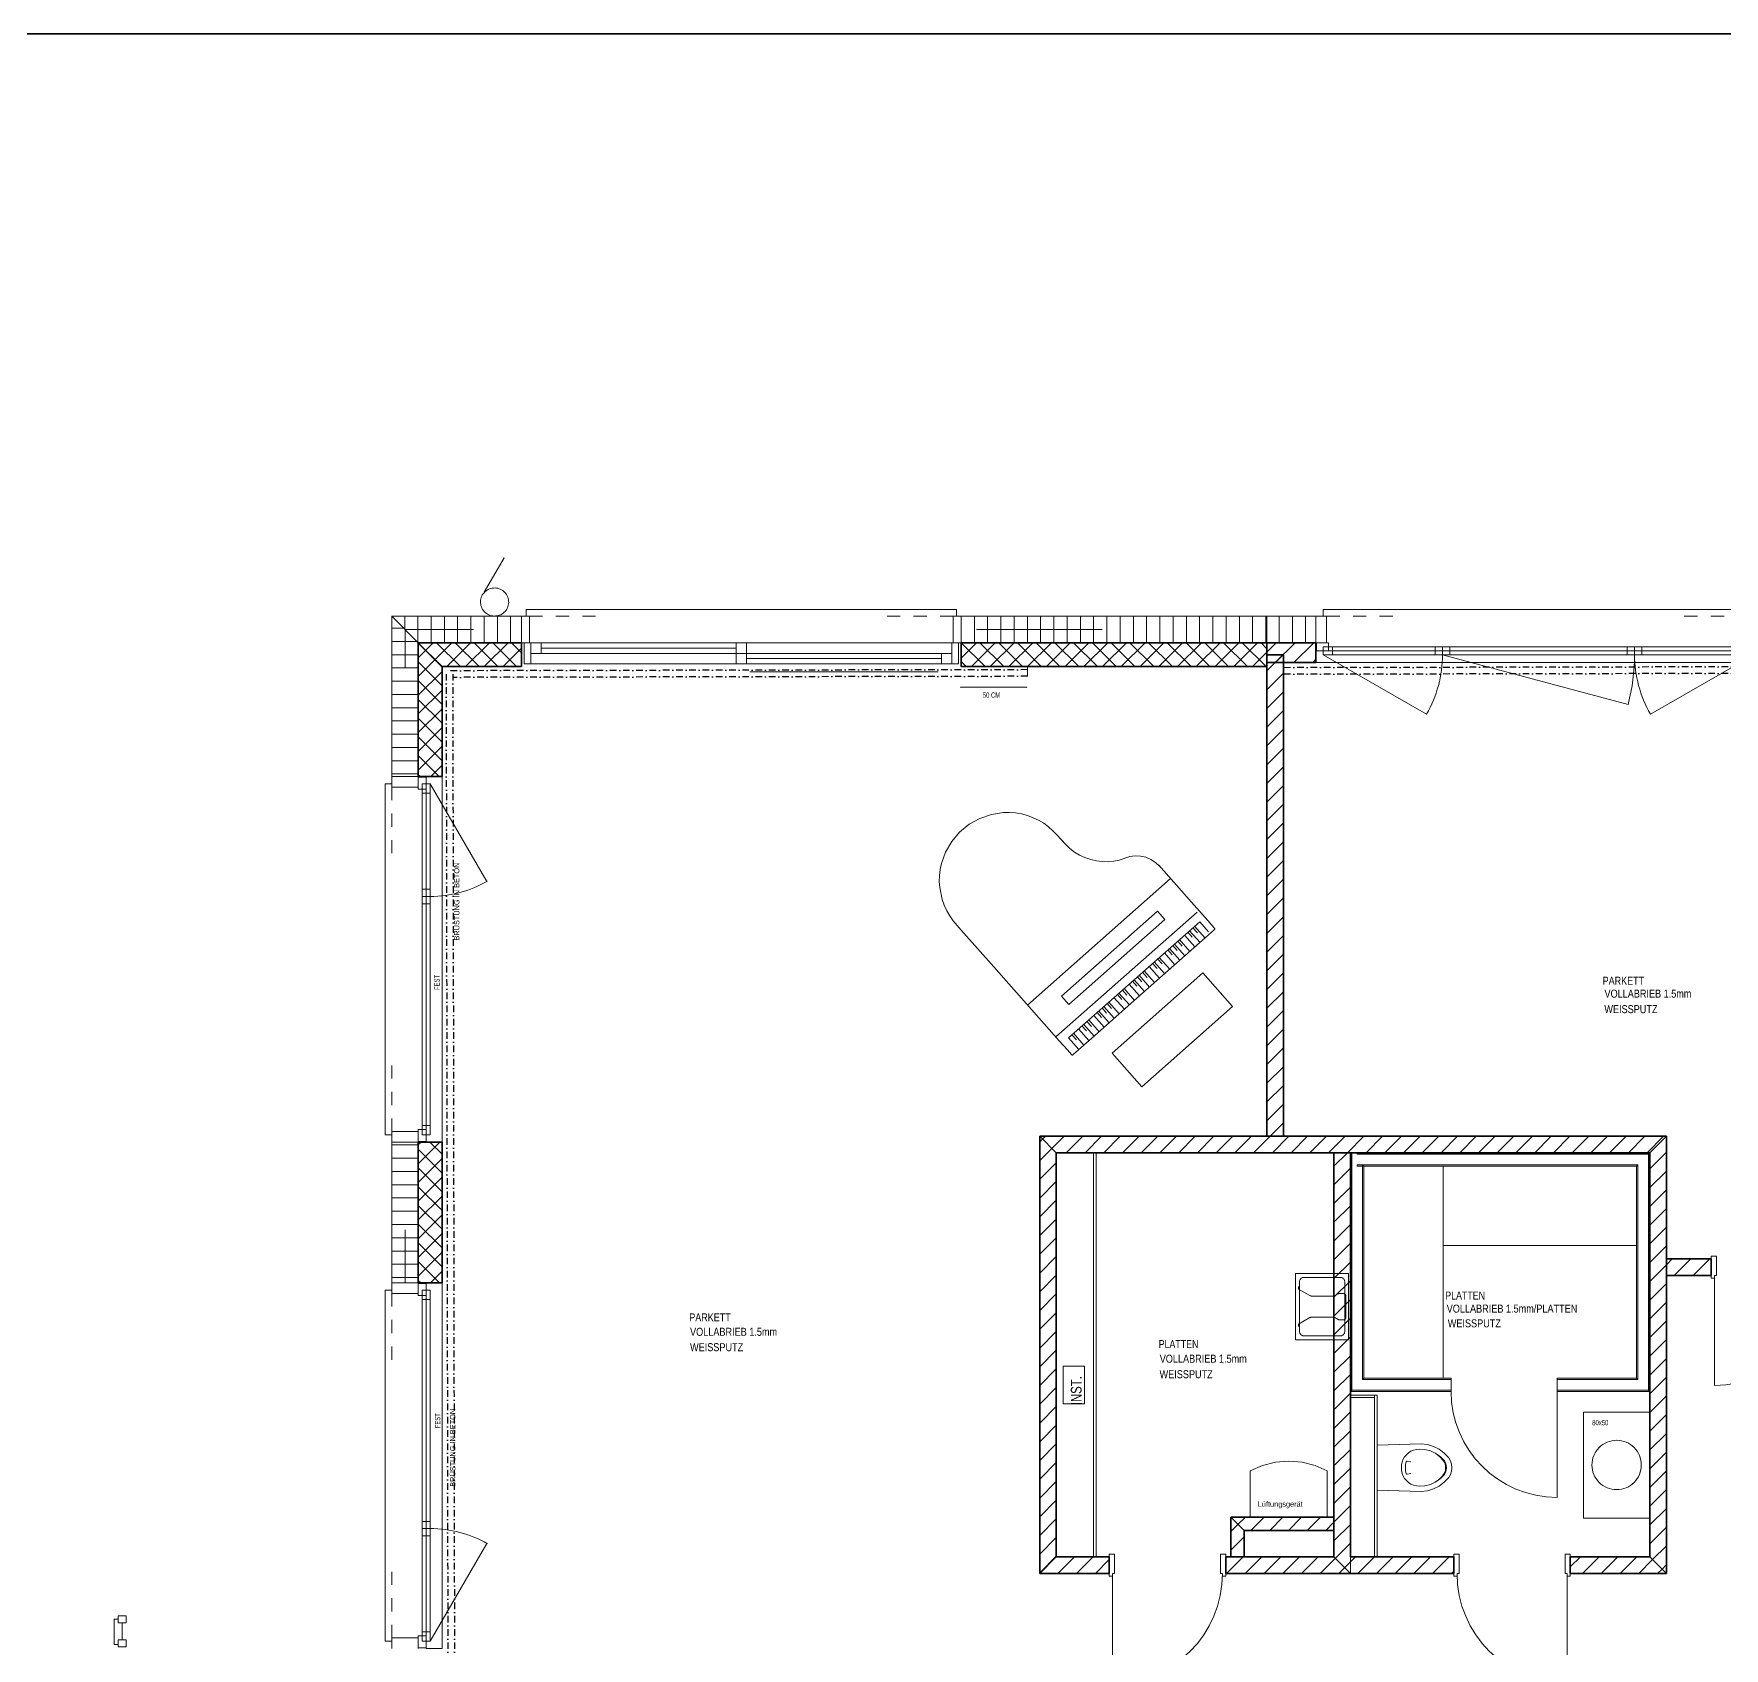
# Model space of a CAD drawing. Header units: millimetres. Extents: x -31387 to 11009, y -10752 to 13648.
# Drawn here: x -15540 to -2782, y 101 to 12283 of the extents above; entities that cross this region are included whole.
import ezdxf
from ezdxf.enums import TextEntityAlignment as Align

# ---------------------------------------------------------------- set-up
doc = ezdxf.new("R2010")
doc.units = ezdxf.units.MM
doc.header["$LTSCALE"] = 100
doc.linetypes.add('DASHDOT', pattern=[1, 0.5, -0.25, 0, -0.25])
for name, color, linetype in [('004 Leer - Architekt Sonstiges', 7, 'Continuous'), ('051 Leer - Reserve', 7, 'Continuous'), ('070 Leer - Reserve', 7, 'Continuous'), ('101 Leer - Reserve', 7, 'Continuous')]:
    doc.layers.add(name, color=color, linetype=linetype)
doc.styles.add('Arial', font='arial.ttf')
doc.styles.add('Arial Narrow', font='ARIALN.TTF')

msp = doc.modelspace()

# ---------------------------------------------------------------- linework, layer by layer
at = {"layer": '004 Leer - Architekt Sonstiges', "color": 7, "linetype": 'Continuous', "lineweight": 13}
for p, q in [((-12140, 8069), (-11989, 8330)), ((-12838, 7888), (-11860, 7888)), ((-12838, 6679), (-12838, 7888)), ((-12749, 7798), (-12838, 7798)), ((-12741, 7791), (-12741, 7888)), ((-12737, 7787), (-12221, 7788)), ((-12737, 7496), (-12737, 7787)), ((-12641, 7691), (-12641, 7888)), ((-12541, 7688), (-12541, 7888)), ((-12441, 7688), (-12441, 7888)), ((-12341, 7688), (-12341, 7888)), ((-12241, 7688), (-12241, 7888)), ((-12141, 7688), (-12141, 7888)), ((-12041, 7688), (-12041, 7888)), ((-11941, 7688), (-11941, 7888)), ((-11800, 7888), (-11700, 7888)), ((-11600, 7888), (-11500, 7888)), ((-11400, 7888), (-11300, 7888)), ((-9000, 7888), (-9100, 7888)), ((-8800, 7888), (-8900, 7888)), ((-8600, 7888), (-8700, 7888)), ((-8540, 7888), (-6233, 7888)), ((-8441, 7688), (-8441, 7888)), ((-8426, 7788), (-7477, 7788)), ((-8341, 7688), (-8341, 7888)), ((-8241, 7688), (-8241, 7888)), ((-8141, 7688), (-8141, 7888)), ((-8041, 7688), (-8041, 7888)), ((-7941, 7688), (-7941, 7888)), ((-7841, 7688), (-7841, 7888)), ((-7741, 7688), (-7741, 7888)), ((-7641, 7688), (-7641, 7888)), ((-7541, 7688), (-7541, 7888)), ((-7441, 7688), (-7441, 7888)), ((-7341, 7688), (-7341, 7888)), ((-7241, 7688), (-7241, 7888)), ((-7141, 7688), (-7141, 7888)), ((-7041, 7688), (-7041, 7888)), ((-6941, 7688), (-6941, 7888)), ((-6841, 7688), (-6841, 7888)), ((-6741, 7688), (-6741, 7888)), ((-6641, 7688), (-6641, 7888)), ((-6541, 7688), (-6541, 7888)), ((-6441, 7688), (-6441, 7888)), ((-6341, 7688), (-6341, 7888)), ((-6241, 7688), (-6241, 7888)), ((-6233, 7888), (-5863, 7888)), ((-6141, 7688), (-6141, 7888)), ((-6041, 7688), (-6041, 7888)), ((-5941, 7688), (-5941, 7888)), ((-5783, 7888), (-5683, 7888)), ((-5583, 7888), (-5483, 7888)), ((-5383, 7888), (-5283, 7888)), ((-2983, 7888), (-3083, 7888)), ((-2783, 7888), (-2883, 7888)), ((-12649, 7698), (-12838, 7698)), ((-12638, 7685), (-12458, 7505)), ((-12582, 7632), (-12526, 7688)), ((-12511, 7561), (-12384, 7688)), ((-12500, 7688), (-12320, 7508)), ((-12423, 7508), (-12243, 7688)), ((-12359, 7688), (-12179, 7508)), ((-12281, 7508), (-12101, 7688)), ((-12217, 7688), (-12037, 7508)), ((-12140, 7508), (-11960, 7688)), ((-12076, 7688), (-11896, 7508)), ((-11934, 7688), (-11860, 7613)), ((-11710, 7608), (-11710, 7688)), ((-10240, 7608), (-10240, 7688)), ((-8540, 7572), (-8424, 7688)), ((-8540, 7687), (-8360, 7508)), ((-8463, 7508), (-8283, 7688)), ((-8399, 7688), (-8219, 7508)), ((-8321, 7508), (-8141, 7688)), ((-8257, 7688), (-8077, 7508)), ((-8180, 7508), (-8000, 7688)), ((-8116, 7688), (-7936, 7508)), ((-8039, 7508), (-7859, 7688)), ((-7975, 7688), (-7795, 7508)), ((-7897, 7508), (-7717, 7688)), ((-7833, 7688), (-7653, 7508)), ((-7756, 7508), (-7576, 7688)), ((-7692, 7688), (-7512, 7508)), ((-7614, 7508), (-7434, 7688)), ((-7550, 7688), (-7370, 7508)), ((-7473, 7508), (-7293, 7688)), ((-7409, 7688), (-7229, 7508)), ((-7332, 7508), (-7152, 7688)), ((-7267, 7688), (-7087, 7508)), ((-7190, 7508), (-7010, 7688)), ((-7126, 7688), (-6946, 7508)), ((-7049, 7508), (-6869, 7688)), ((-6985, 7688), (-6805, 7508)), ((-6907, 7508), (-6727, 7688)), ((-6843, 7688), (-6663, 7508)), ((-6766, 7508), (-6586, 7688)), ((-6702, 7688), (-6522, 7508)), ((-6624, 7508), (-6444, 7688)), ((-6560, 7688), (-6380, 7508)), ((-6483, 7508), (-6303, 7688)), ((-6419, 7688), (-6239, 7508)), ((-6277, 7688), (-6233, 7643)), ((-6233, 7617), (-6162, 7688)), ((-6170, 7538), (-6020, 7688)), ((-6029, 7538), (-5879, 7688)), ((-5738, 7658), (-5738, 7598)), ((-4963, 7598), (-4963, 7658)), ((-4908, 7598), (-4908, 7658)), ((-4853, 7598), (-4853, 7658)), ((-3513, 7598), (-3513, 7658)), ((-3458, 7598), (-3458, 7658)), ((-3403, 7598), (-3403, 7658)), ((-12638, 7598), (-12838, 7598)), ((-12638, 7575), (-12582, 7632)), ((-12638, 7434), (-12511, 7561)), ((-12638, 7543), (-12458, 7363)), ((-11998, 7508), (-11860, 7647)), ((-11710, 7648), (-10240, 7648)), ((-10160, 7528), (-10160, 7608)), ((-10160, 7568), (-8690, 7568)), ((-8690, 7528), (-8690, 7608)), ((-8540, 7546), (-8502, 7508)), ((-6342, 7508), (-6233, 7617)), ((-6233, 7475), (-6110, 7598)), ((-6233, 3964), (-6233, 7598)), ((-6233, 7538), (-5863, 7538)), ((-6108, 3964), (-6108, 7598)), ((-5887, 7538), (-5863, 7563)), ((-5738, 7628), (-4963, 7628)), ((-4853, 7628), (-3513, 7628)), ((-3403, 7628), (-2628, 7628)), ((-12638, 7498), (-12838, 7498)), ((-12638, 7292), (-12458, 7472)), ((-12638, 7402), (-12458, 7222)), ((-12458, 7508), (-11860, 7508)), ((-12458, 6679), (-12458, 7508)), ((-10135, 7468), (-8715, 7468)), ((-10134, 7468), (-10135, 7468)), ((-10135, 7468), (-10134, 7468)), ((-10134, 7468), (-10134, 7468)), ((-10134, 7468), (-10134, 7468)), ((-8540, 7508), (-6233, 7508)), ((-8040, 7508), (-8040, 7434)), ((-6233, 7334), (-6108, 7459)), ((-12638, 7398), (-12838, 7398)), ((-12638, 7298), (-12838, 7298)), ((-12638, 7151), (-12458, 7331)), ((-8545, 7352), (-8045, 7352)), ((-6233, 7192), (-6108, 7317)), ((-12638, 7198), (-12838, 7198)), ((-12638, 7260), (-12458, 7080)), ((-12638, 7010), (-12458, 7190)), ((-6233, 7051), (-6108, 7176)), ((-12638, 7098), (-12838, 7098)), ((-12638, 7119), (-12458, 6939)), ((-12638, 6868), (-12458, 7048)), ((-6233, 6910), (-6108, 7035)), ((-12638, 6998), (-12838, 6998)), ((-12638, 6898), (-12838, 6898)), ((-12638, 6977), (-12458, 6797)), ((-12638, 6727), (-12458, 6907)), ((-6233, 6768), (-6108, 6893)), ((-12638, 6798), (-12838, 6798)), ((-12638, 6836), (-12481, 6679)), ((-12544, 6679), (-12458, 6765)), ((-12638, 6698), (-12838, 6698)), ((-12638, 6695), (-12623, 6679)), ((-6233, 6627), (-6108, 6752)), ((-12838, 6599), (-12838, 6499)), ((-12608, 6554), (-12548, 6554)), ((-12578, 5829), (-12578, 6554)), ((-6233, 6485), (-6108, 6610)), ((-12838, 6399), (-12838, 6299)), ((-6233, 6344), (-6108, 6469)), ((-6233, 6203), (-6108, 6328)), ((-12838, 6199), (-12838, 6099)), ((-6233, 6061), (-6108, 6186)), ((-6233, 5920), (-6108, 6045)), ((-8039, 4954), (-6960, 5908)), ((-6233, 5778), (-6108, 5903)), ((-12548, 5829), (-12608, 5829)), ((-12548, 5774), (-12608, 5774)), ((-6233, 5637), (-6108, 5762)), ((-12548, 5719), (-12608, 5719)), ((-12578, 4044), (-12578, 5719)), ((-7826, 4713), (-6760, 5656)), ((-6233, 5495), (-6108, 5620)), ((-6829, 5504), (-6796, 5466)), ((-6738, 5427), (-6817, 5515)), ((-6791, 5538), (-6758, 5500)), ((-6700, 5460), (-6779, 5549)), ((-6982, 5370), (-6948, 5332)), ((-6890, 5292), (-6969, 5381)), ((-6943, 5403), (-6910, 5365)), ((-6852, 5326), (-6931, 5414)), ((-6905, 5437), (-6872, 5399)), ((-6814, 5359), (-6893, 5448)), ((-6776, 5393), (-6855, 5482)), ((-6233, 5354), (-6108, 5479)), ((-7043, 5157), (-7121, 5246)), ((-7096, 5268), (-7062, 5230)), ((-7005, 5191), (-7083, 5280)), ((-7058, 5302), (-7024, 5264)), ((-6967, 5225), (-7045, 5313)), ((-6929, 5258), (-7007, 5347)), ((-6233, 5213), (-6108, 5338)), ((-7195, 5023), (-7273, 5111)), ((-7248, 5134), (-7214, 5096)), ((-7157, 5056), (-7235, 5145)), ((-7210, 5167), (-7176, 5129)), ((-7119, 5090), (-7197, 5179)), ((-7172, 5201), (-7138, 5163)), ((-7081, 5124), (-7159, 5212)), ((-6233, 5071), (-6108, 5196)), ((-7347, 4888), (-7426, 4977)), ((-7309, 4922), (-7388, 5010)), ((-7362, 5033), (-7329, 4995)), ((-7271, 4955), (-7350, 5044)), ((-7324, 5066), (-7291, 5028)), ((-7233, 4989), (-7311, 5078)), ((-6233, 4930), (-6108, 5055)), ((-7461, 4787), (-7540, 4876)), ((-7514, 4898), (-7481, 4860)), ((-7423, 4821), (-7502, 4909)), ((-7476, 4932), (-7443, 4894)), ((-7385, 4854), (-7464, 4943)), ((-7438, 4965), (-7405, 4927)), ((-6233, 4788), (-6108, 4913)), ((-7705, 4730), (-7671, 4692)), ((-7692, 4741), (-7614, 4652)), ((-7576, 4686), (-7654, 4775)), ((-7629, 4797), (-7595, 4759)), ((-7538, 4720), (-7616, 4808)), ((-7591, 4831), (-7557, 4793)), ((-7499, 4753), (-7578, 4842)), ((-6233, 4647), (-6108, 4772)), ((-6233, 4505), (-6108, 4630)), ((-12838, 4399), (-12838, 4499)), ((-6233, 4364), (-6108, 4489)), ((-6233, 4223), (-6108, 4348)), ((-12838, 4199), (-12838, 4299)), ((-12838, 3999), (-12838, 4099)), ((-6233, 4081), (-6108, 4206)), ((-12608, 4044), (-12548, 4044)), ((-7948, 3964), (-7948, 665)), ((-7948, 3964), (-6233, 3964)), ((-7927, 3943), (-7905, 3964)), ((-7856, 3872), (-7764, 3964)), ((-7748, 3839), (-7623, 3964)), ((-7606, 3839), (-7481, 3964)), ((-7465, 3839), (-7340, 3964)), ((-7323, 3839), (-7198, 3964)), ((-7182, 3839), (-7057, 3964)), ((-7041, 3839), (-6916, 3964)), ((-6899, 3839), (-6774, 3964)), ((-6758, 3839), (-6633, 3964)), ((-6616, 3839), (-6491, 3964)), ((-6475, 3839), (-6350, 3964)), ((-6333, 3839), (-6208, 3964)), ((-6208, 3964), (-6108, 4065)), ((-6192, 3839), (-6067, 3964)), ((-6108, 3964), (-3218, 3964)), ((-6051, 3839), (-5926, 3964)), ((-5909, 3839), (-5784, 3964)), ((-5768, 3839), (-5643, 3964)), ((-5626, 3839), (-5501, 3964)), ((-5485, 3839), (-5360, 3964)), ((-5343, 3839), (-5218, 3964)), ((-5202, 3839), (-5077, 3964)), ((-5061, 3839), (-4936, 3964)), ((-4919, 3839), (-4794, 3964)), ((-4778, 3839), (-4653, 3964)), ((-4636, 3839), (-4511, 3964)), ((-4495, 3839), (-4370, 3964)), ((-4354, 3839), (-4229, 3964)), ((-4212, 3839), (-4087, 3964)), ((-4071, 3839), (-3946, 3964)), ((-3929, 3839), (-3804, 3964)), ((-3788, 3839), (-3663, 3964)), ((-3646, 3839), (-3521, 3964)), ((-3505, 3839), (-3380, 3964)), ((-3364, 3839), (-3239, 3964)), ((-3218, 3964), (-3218, 3039)), ((-12838, 2858), (-12838, 3919)), ((-12638, 3898), (-12838, 3898)), ((-12638, 3898), (-12617, 3919)), ((-12638, 3757), (-12476, 3919)), ((-12638, 3866), (-12458, 3686)), ((-12550, 3919), (-12458, 3828)), ((-12458, 2858), (-12458, 3919)), ((-7948, 3921), (-7927, 3943)), ((-7948, 3780), (-7856, 3872)), ((-7823, 3839), (-7823, 790)), ((-7823, 3839), (-5727, 3839)), ((-7543, 790), (-7543, 3839)), ((-7523, 3839), (-7543, 3839)), ((-7543, 790), (-7543, 3839)), ((-7523, 790), (-7523, 3839)), ((-7523, 790), (-7523, 3839)), ((-5727, 3739), (-5626, 3839)), ((-5727, 3839), (-5727, 1090)), ((-5602, 3839), (-5602, 2039)), ((-5602, 3839), (-5602, 2039)), ((-5602, 3839), (-5602, 790)), ((-5602, 3839), (-3343, 3839)), ((-5592, 3829), (-5592, 2049)), ((-5592, 3829), (-5592, 2049)), ((-3343, 3839), (-5552, 3839)), ((-3343, 3839), (-5552, 3839)), ((-3353, 3829), (-5552, 3829)), ((-3353, 3829), (-5552, 3829)), ((-3353, 3829), (-3353, 2049)), ((-3343, 3718), (-3218, 3843)), ((-3343, 3839), (-3343, 790)), ((-3343, 3839), (-3343, 2039)), ((-3343, 3839), (-3343, 2039)), ((-12638, 3798), (-12838, 3798)), ((-12638, 3616), (-12458, 3796)), ((-12638, 3725), (-12458, 3545)), ((-7948, 3639), (-7823, 3764)), ((-5727, 3597), (-5602, 3722)), ((-3433, 3749), (-5552, 3749)), ((-3443, 3739), (-5552, 3739)), ((-3443, 3739), (-5552, 3739)), ((-5512, 3749), (-5512, 2129)), ((-5502, 3739), (-5502, 2139)), ((-5502, 3739), (-5502, 2139)), ((-3443, 3739), (-3443, 2139)), ((-3443, 3739), (-3443, 2139)), ((-3433, 3749), (-3433, 2129)), ((-3433, 3749), (-3433, 2129)), ((-3343, 3576), (-3218, 3701)), ((-12638, 3698), (-12838, 3698)), ((-12638, 3598), (-12838, 3598)), ((-12638, 3474), (-12458, 3654)), ((-12638, 3583), (-12458, 3403)), ((-7948, 3497), (-7823, 3622)), ((-5727, 3456), (-5602, 3581)), ((-12638, 3498), (-12838, 3498)), ((-12638, 3333), (-12458, 3513)), ((-7948, 3356), (-7823, 3481)), ((-3343, 3435), (-3218, 3560)), ((-12638, 3398), (-12838, 3398)), ((-12638, 3442), (-12458, 3262)), ((-12638, 3191), (-12458, 3371)), ((-7948, 3214), (-7823, 3339)), ((-5727, 3315), (-5602, 3440)), ((-3343, 3294), (-3218, 3419)), ((-12638, 3298), (-12838, 3298)), ((-12638, 3198), (-12838, 3198)), ((-12738, 2858), (-12738, 3258)), ((-12638, 3301), (-12458, 3121)), ((-12638, 3050), (-12458, 3230)), ((-7948, 3073), (-7823, 3198)), ((-5727, 3173), (-5602, 3298)), ((-3343, 3152), (-3218, 3277)), ((-12638, 3098), (-12838, 3098)), ((-12638, 3159), (-12458, 2979)), ((-12638, 2908), (-12458, 3088)), ((-5727, 3032), (-5602, 3157)), ((-3343, 3011), (-3218, 3136)), ((-12638, 2998), (-12838, 2998)), ((-12638, 3018), (-12479, 2858)), ((-12547, 2858), (-12458, 2947)), ((-7948, 2932), (-7823, 3057)), ((-5727, 2890), (-5602, 3015)), ((-3343, 2869), (-3218, 2994)), ((-3218, 2994), (-3174, 3039)), ((-3218, 3039), (-2880, 3039)), ((-3158, 2914), (-3033, 3039)), ((-3016, 2914), (-2891, 3039)), ((-12638, 2898), (-12838, 2898)), ((-12638, 2876), (-12620, 2858)), ((-7948, 2790), (-7823, 2915)), ((-5727, 2749), (-5602, 2874)), ((-3343, 2728), (-3218, 2853)), ((-3218, 2914), (-3218, 665)), ((-3218, 2914), (-2880, 2914)), ((-2855, 2914), (-2855, 2084)), ((-12838, 2778), (-12838, 2678)), ((-12608, 2733), (-12548, 2733)), ((-12578, 1058), (-12578, 2733)), ((-7948, 2649), (-7823, 2774)), ((-5727, 2607), (-5602, 2732)), ((-3343, 2587), (-3218, 2712)), ((-12838, 2578), (-12838, 2478)), ((-7948, 2507), (-7823, 2632)), ((-5727, 2466), (-5602, 2591)), ((-3343, 2445), (-3218, 2570)), ((-7948, 2366), (-7823, 2491)), ((-5727, 2325), (-5602, 2450)), ((-3343, 2304), (-3218, 2429)), ((-12838, 2378), (-12838, 2278)), ((-7948, 2224), (-7823, 2349)), ((-5727, 2183), (-5602, 2308)), ((-7948, 2083), (-7823, 2208)), ((-3343, 2162), (-3218, 2287)), ((-7948, 1942), (-7823, 2067)), ((-5727, 2042), (-5602, 2167)), ((-5592, 2049), (-4843, 2049)), ((-5592, 2049), (-4843, 2049)), ((-5512, 2129), (-4843, 2129)), ((-5502, 2139), (-4843, 2139)), ((-5502, 2139), (-4843, 2139)), ((-4843, 2129), (-4843, 2139)), ((-4843, 2049), (-4843, 2129)), ((-4843, 2039), (-4843, 2049)), ((-4043, 2139), (-3443, 2139)), ((-4043, 2139), (-3443, 2139)), ((-4043, 2129), (-4043, 2139)), ((-4043, 2129), (-3433, 2129)), ((-4043, 2049), (-4043, 2129)), ((-4043, 2049), (-3353, 2049)), ((-4043, 2049), (-3353, 2049)), ((-4043, 2039), (-4043, 2049)), ((-3343, 2021), (-3218, 2146)), ((-7948, 1800), (-7823, 1925)), ((-5727, 1900), (-5602, 2025)), ((-5602, 2039), (-4843, 2039)), ((-5602, 2039), (-4843, 2039)), ((-4043, 2039), (-3343, 2039)), ((-4043, 2039), (-3343, 2039)), ((-4043, 2039), (-4043, 1239)), ((-3343, 1879), (-3218, 2004)), ((-5727, 1759), (-5602, 1884)), ((-3343, 1738), (-3218, 1863)), ((-7948, 1659), (-7823, 1784)), ((-5727, 1617), (-5602, 1742)), ((-3343, 1597), (-3218, 1722)), ((-7948, 1517), (-7823, 1642)), ((-5727, 1476), (-5602, 1601)), ((-3343, 1455), (-3218, 1580)), ((-7948, 1376), (-7823, 1501)), ((-5727, 1335), (-5602, 1460)), ((-3343, 1314), (-3218, 1439)), ((-7948, 1234), (-7823, 1359)), ((-5727, 1193), (-5602, 1318)), ((-3343, 1172), (-3218, 1297)), ((-7948, 1093), (-7823, 1218)), ((-5727, 1052), (-5602, 1177)), ((-3343, 1031), (-3218, 1156)), ((-12548, 1058), (-12608, 1058)), ((-7948, 952), (-7823, 1077)), ((-6505, 790), (-6505, 1090)), ((-6505, 1090), (-5727, 1090)), ((-6505, 981), (-6450, 1036)), ((-6450, 1036), (-6395, 1090)), ((-6354, 990), (-6254, 1090)), ((-6212, 990), (-6112, 1090)), ((-6071, 990), (-5971, 1090)), ((-5929, 990), (-5829, 1090)), ((-5788, 990), (-5727, 1052)), ((-5727, 910), (-5602, 1035)), ((-12548, 1003), (-12608, 1003)), ((-12548, 948), (-12608, 948)), ((-12578, 223), (-12578, 948)), ((-7948, 810), (-7823, 935)), ((-6505, 840), (-6405, 940)), ((-6405, 790), (-6405, 990)), ((-6405, 990), (-5727, 990)), ((-5727, 990), (-5727, 790)), ((-5716, 780), (-5602, 894)), ((-3343, 889), (-3218, 1014)), ((-7948, 669), (-7823, 794)), ((-7823, 790), (-7423, 790)), ((-7810, 665), (-7685, 790)), ((-7669, 665), (-7544, 790)), ((-7523, 790), (-7543, 790)), ((-7527, 665), (-7423, 769)), ((-6543, 790), (-5727, 790)), ((-6537, 665), (-6412, 790)), ((-6412, 790), (-6405, 798)), ((-6396, 665), (-6271, 790)), ((-6254, 665), (-6129, 790)), ((-6113, 665), (-5988, 790)), ((-5972, 665), (-5847, 790)), ((-5830, 665), (-5716, 780)), ((-5602, 752), (-5564, 790)), ((-5602, 790), (-4823, 790)), ((-5547, 665), (-5422, 790)), ((-5406, 665), (-5281, 790)), ((-5265, 665), (-5140, 790)), ((-5123, 665), (-4998, 790)), ((-4982, 665), (-4857, 790)), ((-3943, 714), (-3867, 790)), ((-3943, 790), (-3343, 790)), ((-3850, 665), (-3725, 790)), ((-3709, 665), (-3584, 790)), ((-3567, 665), (-3442, 790)), ((-3426, 665), (-3322, 769)), ((-3322, 769), (-3218, 873)), ((-12838, 578), (-12838, 678)), ((-7948, 665), (-7423, 665)), ((-7398, 665), (-7398, -165)), ((-6543, 665), (-5602, 665)), ((-5689, 665), (-5645, 709)), ((-5645, 709), (-5602, 752)), ((-5602, 665), (-4823, 665)), ((-4840, 665), (-4823, 682)), ((-3968, 665), (-3968, -165)), ((-3943, 665), (-3218, 665)), ((-3285, 665), (-3251, 698)), ((-3251, 698), (-3218, 732)), ((-12838, 378), (-12838, 478)), ((-12838, 178), (-12838, 278)), ((-12608, 223), (-12548, 223))]:
    msp.add_line(p, q, dxfattribs=at)
at = {"layer": '004 Leer - Architekt Sonstiges', "color": 18, "linetype": 'Continuous', "lineweight": 13, "true_color": 0x000000}
for p, q in [((-12838, 7888), (-12638, 7688)), ((-11860, 7888), (-12838, 7888)), ((-12638, 7688), (-12838, 7888)), ((-12838, 7888), (-12838, 6679)), ((-11860, 7688), (-11860, 7888)), ((-11860, 7888), (-11800, 7888)), ((-11860, 7688), (-11860, 7888)), ((-11800, 7888), (-11800, 7688)), ((-8540, 7888), (-8600, 7888)), ((-8600, 7888), (-8600, 7688)), ((-8540, 7888), (-8540, 7688)), ((-6233, 7888), (-8540, 7888)), ((-8540, 7688), (-8540, 7888)), ((-6233, 7688), (-6233, 7888)), ((-6233, 7888), (-6233, 7688)), ((-5863, 7888), (-6233, 7888)), ((-5863, 7688), (-5863, 7888)), ((-5863, 7888), (-5783, 7888)), ((-5863, 7688), (-5863, 7888)), ((-5783, 7888), (-5783, 7688)), ((-12638, 7688), (-11860, 7688)), ((-12638, 7688), (-12458, 7508)), ((-11860, 7688), (-12638, 7688)), ((-12638, 6679), (-12638, 7688)), ((-12458, 7508), (-12638, 7688)), ((-12638, 7688), (-12638, 6679)), ((-11860, 7508), (-11860, 7688)), ((-11800, 7688), (-11860, 7688)), ((-11840, 7688), (-8560, 7688)), ((-11840, 7528), (-11840, 7688)), ((-11840, 7688), (-11790, 7688)), ((-11840, 7528), (-11840, 7688)), ((-11790, 7688), (-11790, 7528)), ((-10160, 7688), (-11790, 7688)), ((-11790, 7688), (-11790, 7608)), ((-10160, 7608), (-10160, 7688)), ((-8610, 7528), (-8610, 7688)), ((-8610, 7688), (-8560, 7688)), ((-8600, 7688), (-8540, 7688)), ((-8560, 7688), (-8560, 7528)), ((-8560, 7688), (-8560, 7528)), ((-8540, 7688), (-6233, 7688)), ((-8540, 7688), (-8540, 7508)), ((-6233, 7688), (-8540, 7688)), ((-6233, 7508), (-6233, 7688)), ((-6233, 7688), (-5863, 7688)), ((-6233, 7688), (-6233, 7538)), ((-5863, 7688), (-6233, 7688)), ((-5863, 7538), (-5863, 7688)), ((-5783, 7688), (-5863, 7688)), ((-5858, 7688), (-5768, 7688)), ((-5858, 7628), (-5858, 7688)), ((-5808, 7658), (-2558, 7658)), ((-5808, 7598), (-5808, 7658)), ((-5768, 7688), (-5768, 7628)), ((-8560, 7528), (-11840, 7528)), ((-11790, 7528), (-11840, 7528)), ((-11790, 7608), (-10160, 7608)), ((-8610, 7608), (-10240, 7608)), ((-10240, 7608), (-10240, 7528)), ((-10240, 7528), (-8610, 7528)), ((-8610, 7528), (-8610, 7608)), ((-8560, 7528), (-8610, 7528)), ((-6108, 7598), (-6233, 7598)), ((-6233, 7598), (-6233, 3964)), ((-6233, 7538), (-5863, 7538)), ((-6108, 3964), (-6108, 7598)), ((-5863, 7628), (-5863, 7538)), ((-2503, 7628), (-5863, 7628)), ((-5863, 7538), (-2503, 7538)), ((-5768, 7628), (-5858, 7628)), ((-2558, 7598), (-5808, 7598)), ((-12458, 7508), (-11860, 7508)), ((-12458, 6679), (-12458, 7508)), ((-8540, 7508), (-6233, 7508)), ((-12838, 6679), (-12638, 6679)), ((-12838, 6679), (-12838, 6599)), ((-12638, 6679), (-12838, 6679)), ((-12638, 6679), (-12458, 6679)), ((-12638, 6599), (-12638, 6679)), ((-12638, 6674), (-12638, 6584)), ((-12578, 6674), (-12638, 6674)), ((-12458, 6679), (-12578, 6679)), ((-12578, 6679), (-12578, 3919)), ((-12578, 6584), (-12578, 6674)), ((-12458, 3919), (-12458, 6679)), ((-12838, 6599), (-12638, 6599)), ((-12638, 6584), (-12578, 6584)), ((-12608, 3974), (-12608, 6624)), ((-12608, 6624), (-12548, 6624)), ((-12548, 6624), (-12548, 3974)), ((-7783, 5022), (-7059, 5662)), ((-7059, 5662), (-7003, 5599)), ((-7003, 5599), (-7727, 4959)), ((-7402, 4592), (-6716, 5198)), ((-6716, 5198), (-6492, 4944)), ((-7727, 4959), (-7783, 5022)), ((-6492, 4944), (-7178, 4338)), ((-7178, 4338), (-7402, 4592)), ((-12838, 3919), (-12838, 3999)), ((-12838, 3999), (-12638, 3999)), ((-12638, 3924), (-12638, 4014)), ((-12638, 4014), (-12578, 4014)), ((-12638, 3999), (-12638, 3919)), ((-12548, 3974), (-12608, 3974)), ((-12578, 4014), (-12578, 3924)), ((-7823, 3839), (-7948, 3964)), ((-7948, 3964), (-7948, 665)), ((-7948, 3964), (-7823, 3839)), ((-3218, 3964), (-7948, 3964)), ((-6233, 3964), (-6108, 3964)), ((-3218, 3964), (-3343, 3839)), ((-3343, 3839), (-3218, 3964)), ((-3218, 665), (-3218, 3964)), ((-12638, 3919), (-12838, 3919)), ((-12838, 3919), (-12838, 2858)), ((-12638, 3919), (-12838, 3919)), ((-12578, 3924), (-12638, 3924)), ((-12638, 2858), (-12638, 3919)), ((-12458, 3919), (-12638, 3919)), ((-12638, 3919), (-12638, 2858)), ((-12578, 3919), (-12458, 3919)), ((-12458, 2858), (-12458, 3919)), ((-7823, 790), (-7823, 3839)), ((-7823, 3839), (-3343, 3839)), ((-5602, 3839), (-5727, 3839)), ((-5727, 3839), (-5727, 790)), ((-5592, 3829), (-5602, 3839)), ((-5602, 3839), (-5602, 2039)), ((-5602, 665), (-5602, 3839)), ((-5592, 2049), (-5592, 3829)), ((-3343, 3839), (-5552, 3839)), ((-5552, 3839), (-5552, 3829)), ((-5552, 3829), (-3353, 3829)), ((-3353, 3829), (-3343, 3839)), ((-3343, 3839), (-3353, 3829)), ((-3353, 3829), (-3353, 2049)), ((-3343, 3839), (-3343, 790)), ((-3343, 2039), (-3343, 3839)), ((-3433, 3749), (-5552, 3749)), ((-5552, 3749), (-5552, 3739)), ((-5552, 3739), (-3443, 3739)), ((-5502, 3739), (-5512, 3749)), ((-5512, 3749), (-5512, 2129)), ((-5502, 2139), (-5502, 3739)), ((-3443, 3739), (-3433, 3749)), ((-3433, 3749), (-3443, 3739)), ((-3443, 3739), (-3443, 2139)), ((-3433, 2129), (-3433, 3749)), ((-3218, 3039), (-3218, 2914)), ((-2880, 3039), (-3218, 3039)), ((-2880, 2914), (-2880, 3039)), ((-12838, 2858), (-12638, 2858)), ((-12838, 2858), (-12838, 2778)), ((-12638, 2858), (-12838, 2858)), ((-12638, 2858), (-12458, 2858)), ((-12638, 2778), (-12638, 2858)), ((-12638, 2853), (-12638, 2763)), ((-12578, 2853), (-12638, 2853)), ((-12458, 2858), (-12578, 2858)), ((-12578, 2858), (-12578, 98)), ((-12578, 2763), (-12578, 2853)), ((-12458, 98), (-12458, 2858)), ((-6016, 2928), (-6016, 2428)), ((-5616, 2928), (-6016, 2928)), ((-5616, 2428), (-5616, 2928)), ((-3218, 2914), (-2880, 2914)), ((-12838, 2778), (-12638, 2778)), ((-12638, 2763), (-12578, 2763)), ((-12608, 153), (-12608, 2803)), ((-12608, 2803), (-12548, 2803)), ((-12548, 2803), (-12548, 153)), ((-6016, 2428), (-5616, 2428)), ((-5602, 2039), (-5592, 2049)), ((-5592, 2049), (-5602, 2039)), ((-4843, 2049), (-5592, 2049)), ((-5512, 2129), (-5502, 2139)), ((-5502, 2139), (-5512, 2129)), ((-5512, 2129), (-4843, 2129)), ((-4843, 2139), (-5502, 2139)), ((-4843, 2129), (-4843, 2139)), ((-4843, 2039), (-4843, 2049)), ((-4043, 2139), (-4043, 2129)), ((-3443, 2139), (-4043, 2139)), ((-4043, 2129), (-3433, 2129)), ((-4043, 2049), (-4043, 2039)), ((-3353, 2049), (-4043, 2049)), ((-3433, 2129), (-3443, 2139)), ((-3443, 2139), (-3433, 2129)), ((-3343, 2039), (-3353, 2049)), ((-3353, 2049), (-3343, 2039)), ((-5602, 2039), (-4843, 2039)), ((-4043, 2039), (-3343, 2039)), ((-6405, 990), (-6505, 1090)), ((-6505, 1090), (-6505, 790)), ((-6505, 1090), (-6405, 990)), ((-5727, 1090), (-6505, 1090)), ((-5727, 990), (-5727, 1090)), ((-6405, 790), (-6405, 990)), ((-6405, 990), (-5727, 990)), ((-7823, 790), (-7948, 665)), ((-7948, 665), (-7823, 790)), ((-7423, 790), (-7823, 790)), ((-7423, 665), (-7423, 790)), ((-5727, 790), (-6543, 790)), ((-6543, 790), (-6543, 665)), ((-6505, 790), (-6405, 790)), ((-5602, 665), (-5727, 790)), ((-5727, 790), (-5602, 665)), ((-4823, 790), (-5602, 790)), ((-5602, 790), (-5602, 665)), ((-4823, 665), (-4823, 790)), ((-3943, 790), (-3943, 665)), ((-3343, 790), (-3943, 790)), ((-3218, 665), (-3343, 790)), ((-3343, 790), (-3218, 665)), ((-7948, 665), (-7423, 665)), ((-6543, 665), (-5602, 665)), ((-5602, 665), (-4823, 665)), ((-3943, 665), (-3218, 665)), ((-12838, 98), (-12838, 178)), ((-12838, 178), (-12638, 178)), ((-12638, 103), (-12638, 193)), ((-12638, 193), (-12578, 193)), ((-12638, 178), (-12638, 98)), ((-12548, 153), (-12608, 153)), ((-12578, 193), (-12578, 103)), ((-12578, 103), (-12638, 103))]:
    msp.add_line(p, q, dxfattribs=at)
at = {"layer": '004 Leer - Architekt Sonstiges', "color": 7, "linetype": 'Continuous', "lineweight": 18}
for p, q in [((-12838, 7888), (-11860, 7888)), ((-12838, 6679), (-12838, 7888)), ((-11860, 7888), (-11800, 7888)), ((-11860, 7888), (-11800, 7888)), ((-11800, 7888), (-11825, 7888)), ((-11800, 7888), (-11800, 7688)), ((-11800, 7888), (-11800, 7688)), ((-8600, 7888), (-8575, 7888)), ((-8600, 7888), (-8600, 7688)), ((-8540, 7888), (-8600, 7888)), ((-8600, 7888), (-8600, 7688)), ((-8540, 7888), (-8600, 7888)), ((-8540, 7888), (-6233, 7888)), ((-6233, 7688), (-6233, 7888)), ((-6233, 7888), (-5863, 7888)), ((-6233, 7688), (-6233, 7888)), ((-5863, 7888), (-5783, 7888)), ((-5863, 7888), (-5783, 7888)), ((-5783, 7888), (-5808, 7888)), ((-5783, 7888), (-5783, 7688)), ((-5783, 7888), (-5783, 7688)), ((-12638, 7688), (-11860, 7688)), ((-12638, 6679), (-12638, 7688)), ((-11800, 7688), (-11860, 7688)), ((-8600, 7688), (-8540, 7688)), ((-8540, 7688), (-6233, 7688)), ((-6233, 7688), (-5863, 7688)), ((-5783, 7688), (-5863, 7688)), ((-12838, 6679), (-12838, 6599)), ((-12838, 6679), (-12838, 6599)), ((-12638, 6599), (-12638, 6679)), ((-12838, 6599), (-12838, 6624)), ((-12838, 6599), (-12638, 6599)), ((-12838, 6599), (-12638, 6599)), ((-12838, 3999), (-12838, 3974)), ((-12838, 3999), (-12638, 3999)), ((-12838, 3919), (-12838, 3999)), ((-12838, 3999), (-12638, 3999)), ((-12838, 3919), (-12838, 3999)), ((-12638, 3999), (-12638, 3919)), ((-12838, 2858), (-12838, 3919)), ((-12638, 2858), (-12638, 3919)), ((-12838, 2858), (-12838, 2778)), ((-12838, 2858), (-12838, 2778)), ((-12638, 2778), (-12638, 2858)), ((-12838, 2778), (-12838, 2803)), ((-12838, 2778), (-12638, 2778)), ((-12838, 2778), (-12638, 2778)), ((-12838, 178), (-12838, 153)), ((-12838, 178), (-12638, 178)), ((-12838, 98), (-12838, 178)), ((-12838, 178), (-12638, 178)), ((-12838, 98), (-12838, 178)), ((-12638, 178), (-12638, 98))]:
    msp.add_line(p, q, dxfattribs=at)
at = {"layer": '004 Leer - Architekt Sonstiges', "color": 7, "linetype": 'Continuous', "lineweight": 35}
for p, q in [((-12638, 7688), (-11860, 7688)), ((-12638, 6679), (-12638, 7688)), ((-11860, 7508), (-11860, 7688)), ((-8540, 7688), (-6233, 7688)), ((-8540, 7508), (-8540, 7688)), ((-6233, 7508), (-6233, 7688)), ((-6233, 7688), (-5863, 7688)), ((-6233, 7538), (-6233, 7688)), ((-5863, 7538), (-5863, 7688)), ((-6233, 3964), (-6233, 7598)), ((-6108, 7598), (-6233, 7598)), ((-6233, 7538), (-5863, 7538)), ((-6108, 3964), (-6108, 7598)), ((-12458, 7508), (-11860, 7508)), ((-12458, 6679), (-12458, 7508)), ((-8540, 7508), (-6233, 7508)), ((-12458, 6679), (-12638, 6679)), ((-7948, 3964), (-7948, 665)), ((-7948, 3964), (-3218, 3964)), ((-3218, 3964), (-3218, 665)), ((-12638, 2858), (-12638, 3919)), ((-12458, 3919), (-12638, 3919)), ((-12458, 2858), (-12458, 3919)), ((-7823, 3839), (-7823, 790)), ((-7823, 3839), (-3343, 3839)), ((-5727, 3839), (-5727, 790)), ((-5602, 3839), (-5602, 790)), ((-3343, 3839), (-3343, 790)), ((-3218, 3039), (-2880, 3039)), ((-2880, 2914), (-2880, 3039)), ((-12458, 2858), (-12638, 2858)), ((-3218, 2914), (-2880, 2914)), ((-6505, 790), (-6505, 1090)), ((-6505, 1090), (-5727, 1090)), ((-6405, 790), (-6405, 990)), ((-6405, 990), (-5727, 990)), ((-7823, 790), (-7423, 790)), ((-7423, 665), (-7423, 790)), ((-6543, 790), (-5727, 790)), ((-6543, 665), (-6543, 790)), ((-6405, 790), (-6505, 790)), ((-5602, 790), (-4823, 790)), ((-4823, 665), (-4823, 790)), ((-3943, 790), (-3343, 790)), ((-3943, 665), (-3943, 790)), ((-7948, 665), (-7423, 665)), ((-6543, 665), (-5602, 665)), ((-5602, 665), (-4823, 665)), ((-3943, 665), (-3218, 665))]:
    msp.add_line(p, q, dxfattribs=at)
at = {"layer": '004 Leer - Architekt Sonstiges', "color": 8, "linetype": 'Continuous', "lineweight": 13, "true_color": 0x777777}
for p, q in [((-5028, 7148), (-5808, 7598)), ((-3507, 7223), (-4908, 7598)), ((-3337, 7148), (-2558, 7598)), ((-12548, 6624), (-12122, 5887)), ((-12548, 153), (-12122, 891))]:
    msp.add_line(p, q, dxfattribs=at)
at = {"layer": '004 Leer - Architekt Sonstiges', "color": 253, "linetype": 'DASHDOT', "lineweight": 25, "true_color": 0xaaaaaa}
for p, q in [((-8040, 7485), (-12428, 7477)), ((-12428, 7452), (-12414, -733)), ((-12378, 7452), (-12364, -671)), ((-8040, 7435), (-12378, 7427)), ((-1850, 7508), (-6108, 7500)), ((-1850, 7458), (-6108, 7450))]:
    msp.add_line(p, q, dxfattribs=at)
at = {"layer": '004 Leer - Architekt Sonstiges', "color": 254, "linetype": 'Continuous', "lineweight": 13, "true_color": 0xd9d9d9}
for p, q in [((-7523, 3839), (-7543, 3839)), ((-7543, 3839), (-7543, 790)), ((-7523, 790), (-7523, 3839)), ((-7543, 790), (-7523, 790))]:
    msp.add_line(p, q, dxfattribs=at)
at = {"layer": '004 Leer - Architekt Sonstiges', "color": 253, "linetype": 'Continuous', "lineweight": 13, "true_color": 0xaaaaaa}
for p, q in [((-7611, 2228), (-7772, 2228)), ((-7772, 2228), (-7772, 1945)), ((-7611, 1945), (-7611, 2228)), ((-7772, 1945), (-7611, 1945))]:
    msp.add_line(p, q, dxfattribs=at)
at = {"layer": '004 Leer - Architekt Sonstiges', "color": 7, "linetype": 'Continuous', "lineweight": 35}
msp.add_lwpolyline([(-31387, 12283), (10613, 12283), (10613, -8717), (-31387, -8717)], close=True, dxfattribs=at)
at = {"layer": '004 Leer - Architekt Sonstiges', "color": 7, "linetype": 'Continuous', "lineweight": 13}
for points in [[(-11991, 8328), (-11989, 8330), (-11989, 8327)], [(-11971, 7942), (-11976, 7934), (-11983, 7925), (-11990, 7918), (-11998, 7911), (-12007, 7905), (-12016, 7900), (-12025, 7896), (-12035, 7893), (-12045, 7891), (-12056, 7890), (-12066, 7889), (-12076, 7890), (-12087, 7892), (-12097, 7895), (-12106, 7899), (-12116, 7904), (-12124, 7909), (-12133, 7916), (-12140, 7923), (-12147, 7931), (-12153, 7939), (-12158, 7949), (-12162, 7958), (-12165, 7968), (-12167, 7978), (-12169, 7989), (-12169, 7999), (-12168, 8009), (-12166, 8020), (-12163, 8030), (-12159, 8039), (-12155, 8049), (-12149, 8057), (-12142, 8065), (-12135, 8073), (-12127, 8080), (-12119, 8086), (-12110, 8091), (-12100, 8095), (-12090, 8098), (-12080, 8100), (-12070, 8101), (-12059, 8102), (-12049, 8101), (-12038, 8099), (-12028, 8096), (-12019, 8092), (-12009, 8087), (-12001, 8082), (-11993, 8075), (-11985, 8068), (-11978, 8060), (-11972, 8052), (-11967, 8042), (-11963, 8033), (-11960, 8023), (-11958, 8013), (-11957, 8002), (-11956, 7992), (-11957, 7982), (-11959, 7971), (-11962, 7961), (-11966, 7952)], [(-11840, 7688), (-8560, 7688), (-8560, 7528), (-11840, 7528)], [(-11840, 7688), (-11790, 7688), (-11790, 7528), (-11840, 7528)], [(-11790, 7608), (-10160, 7608), (-10160, 7688), (-11790, 7688)], [(-8560, 7528), (-8610, 7528), (-8610, 7688), (-8560, 7688)], [(-5858, 7688), (-5768, 7688), (-5768, 7628), (-5858, 7628)], [(-5808, 7658), (-2558, 7658), (-2558, 7598), (-5808, 7598)], [(-10240, 7528), (-8610, 7528), (-8610, 7608), (-10240, 7608)], [(-10134, 7468), (-10135, 7468), (-10134, 7468)], [(-8542, 7351), (-8545, 7352), (-8542, 7353), (-8543, 7352)], [(-8048, 7353), (-8045, 7352), (-8048, 7351), (-8048, 7352)], [(-12638, 6674), (-12638, 6584), (-12578, 6584), (-12578, 6674)], [(-12608, 3974), (-12608, 6624), (-12548, 6624), (-12548, 3974)], [(-7783, 5022), (-7059, 5662), (-7003, 5599), (-7727, 4959)], [(-7402, 4592), (-6716, 5198), (-6492, 4944), (-7178, 4338)], [(-12638, 3924), (-12638, 4014), (-12578, 4014), (-12578, 3924)], [(-2880, 2894), (-2855, 2894), (-2855, 2914), (-2840, 2914), (-2840, 3059), (-2880, 3059)], [(-12638, 2853), (-12638, 2763), (-12578, 2763), (-12578, 2853)], [(-6016, 2928), (-6016, 2428), (-5616, 2428), (-5616, 2928)], [(-5646, 2868), (-5646, 2488), (-5646, 2488), (-5647, 2484), (-5648, 2479), (-5649, 2475), (-5652, 2471), (-5655, 2467), (-5655, 2467), (-5659, 2464), (-5663, 2462), (-5667, 2460), (-5671, 2459), (-5676, 2458), (-5956, 2458), (-5956, 2458), (-5961, 2459), (-5965, 2460), (-5970, 2462), (-5974, 2464), (-5977, 2467), (-5977, 2467), (-5980, 2471), (-5983, 2475), (-5985, 2479), (-5986, 2484), (-5986, 2488), (-5986, 2868), (-5986, 2868), (-5986, 2873), (-5985, 2878), (-5983, 2882), (-5980, 2886), (-5977, 2890), (-5977, 2890), (-5974, 2893), (-5970, 2895), (-5965, 2897), (-5961, 2898), (-5956, 2898), (-5676, 2898), (-5676, 2898), (-5671, 2898), (-5667, 2897), (-5663, 2895), (-5659, 2893), (-5655, 2890), (-5655, 2890), (-5652, 2886), (-5649, 2882), (-5648, 2878), (-5647, 2873)], [(-12608, 153), (-12608, 2803), (-12548, 2803), (-12548, 153)], [(-3843, 1083), (-3843, 1883), (-3343, 1883), (-3343, 1083)], [(-3593, 1670), (-3575, 1669), (-3557, 1666), (-3539, 1661), (-3522, 1655), (-3505, 1648), (-3490, 1638), (-3475, 1627), (-3462, 1615), (-3449, 1601), (-3438, 1587), (-3429, 1571), (-3421, 1554), (-3415, 1537), (-3410, 1519), (-3408, 1501), (-3407, 1483), (-3408, 1465), (-3410, 1447), (-3415, 1429), (-3421, 1412), (-3429, 1395), (-3438, 1380), (-3449, 1365), (-3462, 1351), (-3475, 1339), (-3490, 1328), (-3505, 1319), (-3522, 1311), (-3539, 1305), (-3557, 1300), (-3575, 1298), (-3593, 1297), (-3612, 1298), (-3630, 1300), (-3647, 1305), (-3665, 1311), (-3681, 1319), (-3697, 1328), (-3712, 1339), (-3725, 1351), (-3737, 1365), (-3748, 1380), (-3758, 1395), (-3766, 1412), (-3772, 1429), (-3776, 1447), (-3779, 1465), (-3780, 1483), (-3779, 1501), (-3776, 1519), (-3772, 1537), (-3766, 1554), (-3758, 1571), (-3748, 1587), (-3737, 1601), (-3725, 1615), (-3712, 1627), (-3697, 1638), (-3681, 1648), (-3665, 1655), (-3647, 1661), (-3630, 1666), (-3612, 1669)], [(-4860, 1388), (-4860, 1388), (-4860, 1388), (-4894, 1353), (-4933, 1324), (-4976, 1303), (-5022, 1289), (-5069, 1283), (-5069, 1283), (-5069, 1283), (-5069, 1283), (-5402, 1293), (-5402, 1293), (-5402, 1633), (-5402, 1633), (-5069, 1643), (-5069, 1643), (-5022, 1637), (-4976, 1623), (-4933, 1602), (-4894, 1573), (-4860, 1538), (-4860, 1538), (-4848, 1515), (-4840, 1489), (-4838, 1463), (-4840, 1437), (-4848, 1411)], [(-5217, 1463), (-5216, 1485), (-5212, 1506), (-5204, 1526), (-5194, 1544), (-5180, 1561), (-5180, 1561), (-5180, 1561), (-5164, 1576), (-5146, 1587), (-5126, 1596), (-5105, 1601), (-5084, 1603), (-5084, 1603), (-5084, 1603), (-5084, 1603), (-5040, 1600), (-4998, 1589), (-4959, 1571), (-4923, 1546), (-4893, 1515), (-4893, 1515), (-4893, 1515), (-4884, 1499), (-4879, 1481), (-4878, 1463), (-4879, 1445), (-4884, 1427), (-4893, 1411), (-4893, 1411), (-4893, 1411), (-4923, 1380), (-4959, 1355), (-4998, 1337), (-5040, 1326), (-5084, 1323), (-5084, 1323), (-5084, 1323), (-5105, 1325), (-5126, 1330), (-5146, 1339), (-5164, 1351), (-5180, 1365), (-5180, 1365), (-5194, 1382), (-5204, 1400), (-5212, 1420), (-5216, 1441)], [(-5777, 1440), (-5777, 1090), (-6359, 1090), (-6359, 1440), (-6359, 1440), (-6267, 1480), (-6169, 1505), (-6068, 1513), (-5968, 1505), (-5870, 1480)], [(-7423, 645), (-7398, 645), (-7398, 665), (-7383, 665), (-7383, 810), (-7423, 810)], [(-6543, 645), (-6568, 645), (-6568, 665), (-6583, 665), (-6583, 810), (-6543, 810)], [(-4823, 645), (-4798, 645), (-4798, 665), (-4783, 665), (-4783, 810), (-4823, 810)], [(-3943, 645), (-3968, 645), (-3968, 665), (-3983, 665), (-3983, 810), (-3943, 810)], [(-12638, 103), (-12638, 193), (-12578, 193), (-12578, 103)]]:
    msp.add_lwpolyline(points, close=True, dxfattribs=at)
for points in [[(-11800, 7688), (-11800, 7888), (-11825, 7888), (-11825, 7938), (-8575, 7938), (-8575, 7888), (-8600, 7888), (-8600, 7688)], [(-5768, 7658), (-5768, 7688), (-5783, 7688), (-5783, 7888), (-5808, 7888), (-5808, 7938), (-2558, 7938), (-2558, 7888), (-2583, 7888), (-2583, 7688), (-2598, 7688), (-2598, 7658)], [(-5863, 7628), (-5863, 7538), (-2503, 7538), (-2503, 7628)], [(-12578, 3919), (-12458, 3919), (-12458, 6679), (-12578, 6679)], [(-12608, 4014), (-12638, 4014), (-12638, 3999), (-12838, 3999), (-12838, 3974), (-12888, 3974), (-12888, 6624), (-12838, 6624), (-12838, 6599), (-12638, 6599), (-12638, 6584), (-12608, 6584)], [(-7044, 6003), (-7074, 6031), (-7108, 6053), (-7146, 6069), (-7187, 6078), (-7228, 6079), (-7268, 6074), (-7347, 6047), (-7389, 6040), (-7431, 6036), (-7474, 6037), (-7519, 6043), (-7563, 6053), (-7607, 6067), (-7648, 6086), (-7686, 6108), (-7721, 6135), (-7754, 6167), (-7816, 6236), (-7848, 6269), (-7882, 6299), (-7918, 6326), (-7957, 6349), (-7998, 6368), (-8041, 6384), (-8086, 6396), (-8131, 6404), (-8176, 6407), (-8222, 6407), (-8313, 6393), (-8401, 6363), (-8480, 6318), (-8553, 6258), (-8612, 6188), (-8658, 6109), (-8689, 6021), (-8699, 5976), (-8704, 5931), (-8706, 5886), (-8702, 5840), (-8684, 5750), (-8669, 5707), (-8650, 5666), (-8627, 5627), (-8601, 5590), (-8540, 5520), (-8294, 5242), (-7801, 4685), (-7739, 4615), (-7709, 4581), (-7705, 4576), (-7701, 4575), (-7692, 4583), (-7675, 4598), (-7535, 4722), (-7257, 4968), (-6700, 5461), (-6630, 5522), (-6626, 5526), (-6626, 5530), (-6634, 5539), (-6649, 5556), (-6680, 5591), (-6803, 5730), (-7050, 6009)], [(-7652, 4619), (-7730, 4707), (-6740, 5583), (-6673, 5507)], [(-12578, 98), (-12458, 98), (-12458, 2858), (-12578, 2858)], [(-5994, 2829), (-5994, 2811), (-5908, 2761), (-5908, 2761), (-5908, 2761), (-5904, 2760), (-5901, 2759), (-5898, 2758), (-5731, 2758), (-5731, 2758), (-5731, 2758), (-5728, 2759), (-5724, 2760), (-5721, 2761), (-5721, 2761), (-5696, 2776), (-5696, 2776), (-5696, 2776), (-5693, 2777), (-5689, 2778), (-5686, 2778), (-5657, 2778), (-5657, 2778), (-5654, 2778), (-5651, 2777), (-5647, 2776), (-5645, 2774), (-5642, 2771), (-5640, 2768), (-5639, 2765), (-5638, 2762), (-5637, 2758), (-5637, 2598), (-5637, 2598), (-5638, 2595), (-5638, 2592), (-5640, 2589), (-5641, 2587), (-5643, 2584), (-5643, 2584), (-5643, 2584), (-5646, 2582), (-5648, 2581), (-5651, 2579), (-5654, 2579), (-5657, 2578), (-5686, 2578), (-5686, 2578), (-5686, 2578), (-5689, 2579), (-5693, 2580), (-5696, 2581), (-5721, 2596), (-5721, 2596), (-5721, 2596), (-5724, 2597), (-5728, 2598), (-5731, 2598), (-5898, 2598), (-5898, 2598), (-5898, 2598), (-5901, 2598), (-5904, 2597), (-5908, 2596), (-5994, 2546), (-5994, 2528)], [(-12608, 193), (-12638, 193), (-12638, 178), (-12838, 178), (-12838, 153), (-12888, 153), (-12888, 2803), (-12838, 2803), (-12838, 2778), (-12638, 2778), (-12638, 2763), (-12608, 2763)], [(-4961, 1572), (-4927, 1546), (-4899, 1515), (-4899, 1515), (-4899, 1515), (-4890, 1499), (-4885, 1481), (-4884, 1463), (-4885, 1445), (-4890, 1427), (-4899, 1411), (-4899, 1411), (-4899, 1411), (-4917, 1389), (-4939, 1370), (-4963, 1353)], [(-5147, 1508), (-5175, 1512), (-5175, 1512), (-5176, 1512), (-5177, 1512), (-5178, 1512), (-5179, 1512), (-5179, 1512), (-5179, 1511), (-5180, 1510), (-5181, 1510), (-5181, 1509), (-5181, 1509), (-5186, 1486), (-5187, 1463), (-5187, 1463), (-5186, 1440), (-5181, 1417), (-5181, 1417), (-5181, 1416), (-5180, 1416), (-5179, 1415), (-5179, 1414), (-5179, 1414), (-5178, 1414), (-5177, 1414), (-5176, 1414), (-5175, 1414), (-5147, 1418)]]:
    msp.add_lwpolyline(points, dxfattribs=at)
at = {"layer": '004 Leer - Architekt Sonstiges', "color": 7, "linetype": 'Continuous', "lineweight": 18}
for points in [[(-4902, 3739), (-4902, 2139), (-5502, 2139), (-5502, 3739)], [(-4902, 3739), (-3443, 3739), (-3443, 3139), (-4902, 3139)]]:
    msp.add_lwpolyline(points, close=True, dxfattribs=at)
at = {"layer": '004 Leer - Architekt Sonstiges', "color": 8, "linetype": 'Continuous', "lineweight": 13, "true_color": 0x777777}
for centre, radius, start, end in [((-5808, 7598), 900, 330, 0), ((-4908, 7598), 1450, 345, 0), ((-2558, 7598), 900, 180, 210), ((-12548, 6637), 863, 270, 299.9796), ((-12548, 141), 863, 60.0204, 90)]:
    msp.add_arc(centre, radius, start, end, dxfattribs=at)
at = {"layer": '004 Leer - Architekt Sonstiges', "color": 7, "linetype": 'Continuous', "lineweight": 13}
for centre, radius, start, end in [((-2855, 2914), 830, 270, 0), ((-4043, 2039), 800, 180, 270), ((-7398, 665), 830, 270, 0), ((-3968, 665), 830, 180, 270)]:
    msp.add_arc(centre, radius, start, end, dxfattribs=at)
at = {"layer": '051 Leer - Reserve', "color": 7, "linetype": 'Continuous', "lineweight": 13}
msp.add_line((-5422, 1992), (-5602, 1992), dxfattribs=at)
at = {"layer": '101 Leer - Reserve', "color": 18, "linetype": 'Continuous', "lineweight": 13, "true_color": 0x000000}
for p, q in [((-5602, 791), (-5602, 2011)), ((-5602, 2011), (-5402, 2011)), ((-5422, 2011), (-5602, 2011)), ((-5602, 2011), (-5602, 791)), ((-5422, 791), (-5422, 2011)), ((-5402, 2011), (-5422, 2011)), ((-5422, 2011), (-5422, 791)), ((-5402, 2011), (-5402, 791)), ((-5402, 791), (-5402, 2011)), ((-5402, 791), (-5602, 791)), ((-5602, 791), (-5422, 791)), ((-5422, 791), (-5402, 791))]:
    msp.add_line(p, q, dxfattribs=at)
at = {"layer": '101 Leer - Reserve', "color": 7, "linetype": 'Continuous', "lineweight": 13}
for p, q in [((-5602, 791), (-5602, 2011)), ((-5402, 2011), (-5602, 2011)), ((-5602, 791), (-5602, 2011)), ((-5422, 791), (-5422, 2011)), ((-5422, 791), (-5422, 2011)), ((-5402, 791), (-5402, 2011)), ((-5402, 791), (-5602, 791))]:
    msp.add_line(p, q, dxfattribs=at)

# ---------------------------------------------------------------- texts
at = {"layer": '004 Leer - Architekt Sonstiges', "color": 7, "linetype": 'Continuous', "lineweight": 13}
for s, height, style, width, p, p2 in [('50 CM', 40.3, 'Arial Narrow', 0.960558, (-8377, 7273), (-8246, 7273)), ('PARKETT', 60.4, 'Arial Narrow', 0.979151, (-3699, 5107), (-3386, 5107)), ('VOLLABRIEB 1.5mm', 60.41, 'Arial Narrow', 0.992597, (-3685, 5010), (-3029, 5010)), ('WEISSPUTZ', 60.4, 'Arial Narrow', 0.993557, (-3686, 4893), (-3285, 4893)), ('PLATTEN', 60.4, 'Arial Narrow', 0.964466, (-4887, 2732), (-4587, 2732)), ('VOLLABRIEB 1.5mm/PLATTEN', 60.41, 'Arial Narrow', 0.993845, (-4876, 2633), (-3890, 2633)), ('PARKETT', 60.4, 'Arial Narrow', 0.979151, (-10593, 2567), (-10280, 2567)), ('WEISSPUTZ', 60.4, 'Arial Narrow', 0.993557, (-4868, 2522), (-4467, 2522)), ('VOLLABRIEB 1.5mm', 60.41, 'Arial Narrow', 0.992597, (-10587, 2458), (-9930, 2458)), ('PLATTEN', 60.4, 'Arial Narrow', 0.964466, (-7050, 2365), (-6750, 2365)), ('WEISSPUTZ', 60.4, 'Arial Narrow', 0.993557, (-10587, 2342), (-10186, 2342)), ('VOLLABRIEB 1.5mm', 60.41, 'Arial Narrow', 0.992597, (-7042, 2255), (-6385, 2255)), ('WEISSPUTZ', 60.4, 'Arial Narrow', 0.993557, (-7043, 2138), (-6642, 2138)), ('80x50', 40.3, 'Arial Narrow', 0.967318, (-3778, 1783), (-3656, 1783)), ('Lüftungsgerät', 40.28, 'Arial', 0.986878, (-6302, 1168), (-5963, 1168))]:
    msp.add_text(s, height=height, dxfattribs=dict(at, style=style, width=width)).set_placement(p, p2, align=Align.FIT)
at = {"layer": '004 Leer - Architekt Sonstiges', "color": 8, "linetype": 'Continuous', "lineweight": 13, "true_color": 0x808080, "style": 'Arial Narrow', "width": 0.959644}
for p, p2 in [((-12477, 5068), (-12477, 5181)), ((-12472, 1761), (-12472, 1874))]:
    msp.add_text('FEST', height=40.3, rotation=90, dxfattribs=at).set_placement(p, p2, align=Align.FIT)
at = {"layer": '004 Leer - Architekt Sonstiges', "color": 7, "linetype": 'Continuous', "lineweight": 13, "style": 'Arial Narrow', "width": 0.929549}
msp.add_text('INST.', height=80.6, rotation=90, dxfattribs=at).set_placement((-7632, 1934), (-7632, 2154), align=Align.FIT)
at = {"layer": '070 Leer - Reserve', "color": 7, "linetype": 'Continuous', "lineweight": 13, "style": 'Arial', "width": 0.985352}
for p, p2 in [((-12328, 5441), (-12328, 6029)), ((-12358, 1319), (-12358, 1907))]:
    msp.add_text('BRÜSTUNG IN BETON', height=40.28, rotation=90, dxfattribs=at).set_placement(p, p2, align=Align.FIT)

# ---------------------------------------------------------------- next in the draw order: wipeouts: each hides what was drawn before it
at = {"color": 7, "linetype": 'Continuous', "lineweight": 13}
msp.add_wipeout([(-14873, 320), (-14873, 128), (-14933, 128), (-14933, 320)], dxfattribs=at).dxf.layer = '004 Leer - Architekt Sonstiges'

# ---------------------------------------------------------------- next in the draw order: linework, layer by layer
at = {"layer": '004 Leer - Architekt Sonstiges', "color": 7, "linetype": 'Continuous', "lineweight": 13}
msp.add_lwpolyline([(-14873, 320), (-14873, 128), (-14933, 128), (-14933, 320)], close=True, dxfattribs=at)

# ---------------------------------------------------------------- next in the draw order: wipeouts: each hides what was drawn before it
at = {"color": 7, "linetype": 'Continuous', "lineweight": 13}
for points in [[(-14843, 346), (-14843, 291), (-14903, 291), (-14903, 346)], [(-14843, 165), (-14843, 110), (-14903, 110), (-14903, 165)]]:
    msp.add_wipeout(points, dxfattribs=at).dxf.layer = '004 Leer - Architekt Sonstiges'

# ---------------------------------------------------------------- next in the draw order: linework, layer by layer
at = {"layer": '004 Leer - Architekt Sonstiges', "color": 7, "linetype": 'Continuous', "lineweight": 13}
for points in [[(-14843, 346), (-14843, 291), (-14903, 291), (-14903, 346)], [(-14843, 165), (-14843, 110), (-14903, 110), (-14903, 165)]]:
    msp.add_lwpolyline(points, close=True, dxfattribs=at)

doc.saveas('drawing.dxf')
